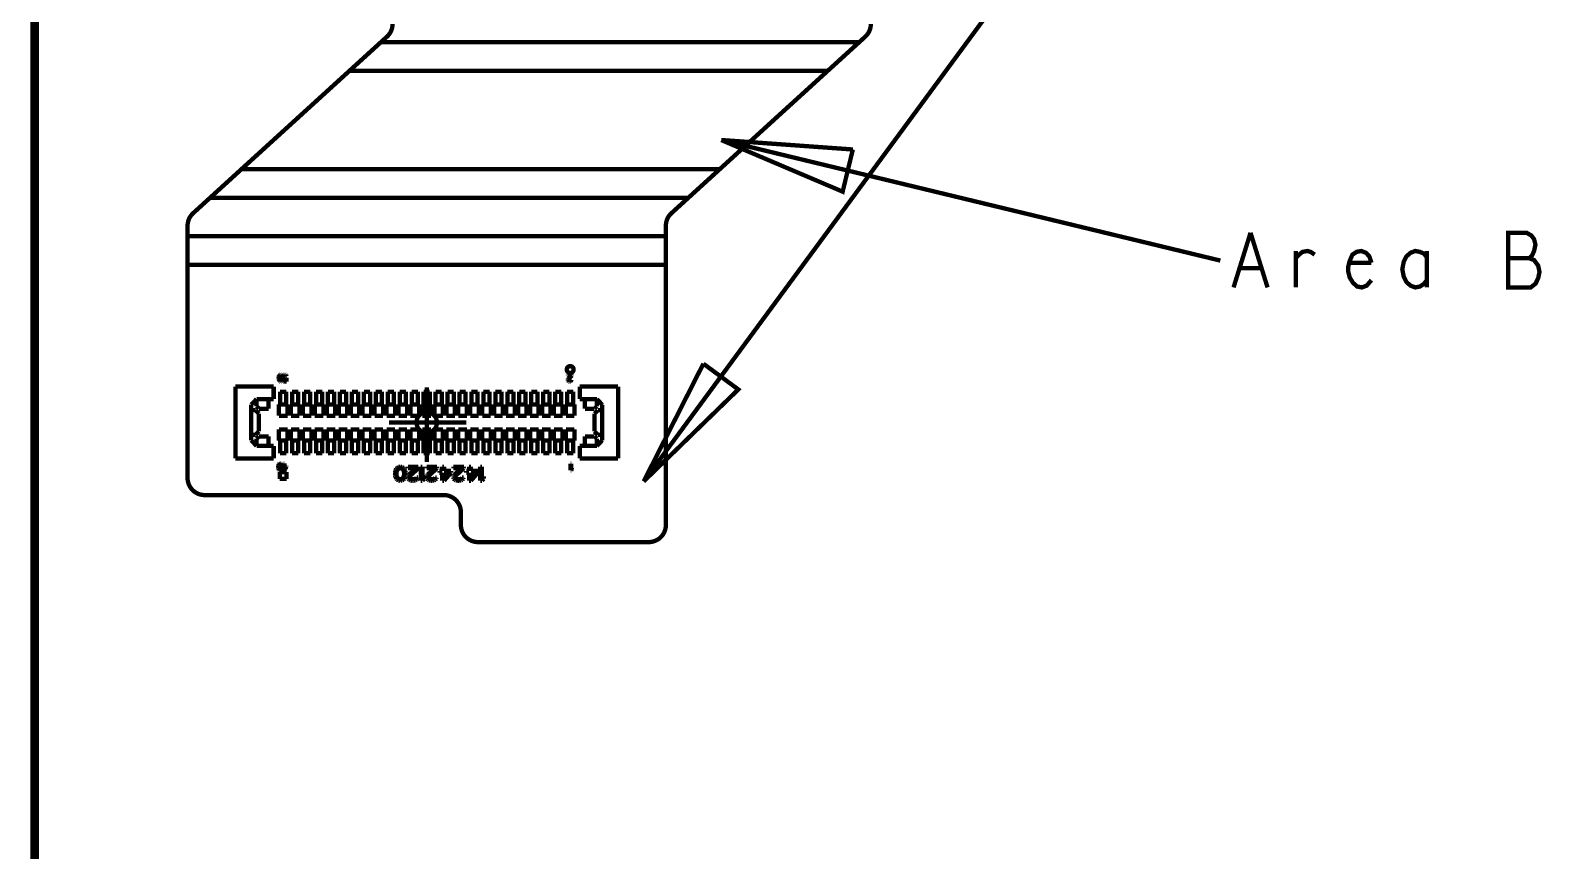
# Model space of a CAD drawing. Header units: millimetres. Extents: x 0 to 442, y 0 to 314.
# Drawn here: x 167.34 to 211.78, y 113.64 to 137.65 of the extents above; entities that cross this region are included whole.
import ezdxf

# ---------------------------------------------------------------- set-up
doc = ezdxf.new("R2010")
doc.units = ezdxf.units.MM
doc.header["$LTSCALE"] = 23.1
doc.layers.get('0').update_dxf_attribs({"linetype": 'CONTINUOUS'})

msp = doc.modelspace()

# ---------------------------------------------------------------- linework, layer by layer
at = {"const_width": 0.254}
msp.add_lwpolyline([(167.464, 161.686), (256.069, 161.686), (256.069, 65.596), (167.464, 65.596)], close=True, dxfattribs=at)
at = {"const_width": 0.127}
for points in [[(185.29, 124.449), (204.037, 149.918)], [(172.102, 132.3), (177.775, 137.467)], [(191.603, 137.311), (177.603, 137.311)], [(186.102, 132.3), (191.775, 137.467)], [(190.679, 136.469), (176.679, 136.469)], [(187.56, 134.442), (202.169, 130.913)], [(187.56, 134.442), (191.114, 132.931), (191.412, 134.165)], [(191.412, 134.165), (187.56, 134.442)], [(187.521, 133.593), (173.521, 133.593)], [(186.597, 132.752), (172.597, 132.752)], [(171.939, 131.931), (171.939, 124.549)], [(185.939, 123.173), (185.939, 131.931)], [(171.939, 131.627), (185.939, 131.627)], [(202.556, 130.127), (203.053, 131.727)], [(203.053, 131.727), (203.551, 130.127)], [(211.214, 130.98), (211.293, 131.06), (211.353, 131.194), (211.393, 131.38), (211.353, 131.54), (211.273, 131.647), (211.134, 131.727), (210.597, 131.727), (210.597, 130.127), (211.253, 130.127), (211.393, 130.234), (211.472, 130.394), (211.512, 130.58), (211.472, 130.767), (211.353, 130.927), (211.214, 130.98), (210.597, 130.98)], [(204.375, 130.98), (204.474, 131.087), (204.574, 131.167), (204.713, 131.194), (204.813, 131.167), (204.932, 131.087)], [(204.375, 130.127), (204.375, 131.194)], [(206.592, 130.847), (206.532, 131.034), (206.433, 131.14), (206.294, 131.194), (206.154, 131.167), (206.035, 131.087), (205.955, 130.9), (205.915, 130.74), (205.915, 130.58), (205.955, 130.42), (206.055, 130.26), (206.174, 130.154), (206.313, 130.127), (206.453, 130.18), (206.592, 130.34)], [(208.212, 131.007), (208.133, 131.114), (208.013, 131.167), (207.874, 131.194), (207.735, 131.14), (207.615, 131.034), (207.536, 130.874), (207.496, 130.66), (207.536, 130.447), (207.615, 130.287), (207.735, 130.18), (207.874, 130.127), (208.013, 130.154), (208.133, 130.234), (208.212, 130.34)], [(208.212, 130.127), (208.212, 131.194)], [(171.939, 130.785), (185.939, 130.785)], [(203.372, 130.687), (202.735, 130.687)], [(205.955, 130.847), (206.592, 130.847)], [(174.605, 127.492), (174.608, 127.514)], [(174.605, 127.454), (174.605, 127.492)], [(174.608, 127.514), (174.611, 127.527)], [(174.611, 127.527), (174.617, 127.544)], [(174.617, 127.544), (174.626, 127.556)], [(174.623, 127.514), (174.62, 127.488)], [(174.62, 127.488), (174.62, 127.458)], [(174.635, 127.539), (174.623, 127.514)], [(174.626, 127.556), (174.64, 127.569)], [(174.643, 127.548), (174.635, 127.539)], [(174.64, 127.569), (174.658, 127.573)], [(174.658, 127.552), (174.643, 127.548)], [(174.658, 127.573), (174.675, 127.569)], [(174.672, 127.548), (174.658, 127.552)], [(174.681, 127.539), (174.672, 127.548)], [(174.675, 127.569), (174.69, 127.556)], [(174.693, 127.514), (174.681, 127.539)], [(174.69, 127.556), (174.699, 127.544)], [(174.696, 127.488), (174.693, 127.514)], [(174.696, 127.458), (174.696, 127.488)], [(174.699, 127.544), (174.704, 127.527)], [(174.704, 127.527), (174.707, 127.514)], [(174.707, 127.514), (174.71, 127.492)], [(174.71, 127.492), (174.71, 127.454)], [(174.734, 127.518), (174.739, 127.539)], [(174.734, 127.501), (174.734, 127.518)], [(174.739, 127.48), (174.734, 127.501)], [(174.739, 127.539), (174.748, 127.556)], [(174.748, 127.556), (174.763, 127.569)], [(174.751, 127.527), (174.748, 127.514)], [(174.748, 127.514), (174.748, 127.505)], [(174.748, 127.505), (174.751, 127.492)], [(174.757, 127.539), (174.751, 127.527)], [(174.751, 127.492), (174.757, 127.48)], [(174.766, 127.548), (174.757, 127.539)], [(174.763, 127.569), (174.777, 127.573)], [(174.777, 127.552), (174.766, 127.548)], [(174.777, 127.573), (174.795, 127.573)], [(174.795, 127.552), (174.777, 127.552)], [(174.795, 127.573), (174.81, 127.569)], [(174.806, 127.548), (174.795, 127.552)], [(174.815, 127.539), (174.806, 127.548)], [(174.806, 127.471), (174.818, 127.484)], [(174.81, 127.569), (174.824, 127.556)], [(174.821, 127.522), (174.815, 127.539)], [(174.818, 127.484), (174.839, 127.484)], [(174.839, 127.522), (174.821, 127.522)], [(174.824, 127.556), (174.833, 127.539)], [(174.833, 127.539), (174.839, 127.522)], [(174.839, 127.484), (174.839, 127.373)], [(183.039, 127.723), (183.039, 127.727), (183.039, 127.731), (183.039, 127.735), (183.04, 127.739), (183.04, 127.743), (183.041, 127.746), (183.042, 127.75), (183.043, 127.754), (183.045, 127.757), (183.046, 127.761), (183.048, 127.765), (183.049, 127.768), (183.051, 127.772), (183.057, 127.782), (183.06, 127.785), (183.062, 127.788), (183.065, 127.79), (183.07, 127.796), (183.073, 127.799), (183.076, 127.801), (183.082, 127.806), (183.085, 127.808), (183.089, 127.81), (183.092, 127.812), (183.096, 127.814), (183.103, 127.817), (183.106, 127.818), (183.11, 127.819), (183.114, 127.82), (183.117, 127.821), (183.125, 127.822), (183.129, 127.823), (183.133, 127.823), (183.145, 127.823), (183.148, 127.823), (183.152, 127.822), (183.164, 127.82), (183.167, 127.819), (183.175, 127.817), (183.178, 127.815), (183.182, 127.814), (183.185, 127.812), (183.189, 127.81), (183.192, 127.808), (183.195, 127.806), (183.198, 127.803), (183.201, 127.801), (183.204, 127.799), (183.207, 127.796), (183.21, 127.793), (183.215, 127.788), (183.218, 127.785), (183.22, 127.782), (183.222, 127.778), (183.224, 127.775), (183.226, 127.772), (183.228, 127.768), (183.23, 127.765), (183.231, 127.761), (183.233, 127.757), (183.234, 127.754), (183.236, 127.746), (183.237, 127.743), (183.238, 127.739), (183.238, 127.735), (183.239, 127.727), (183.239, 127.723)], [(183.239, 127.723), (183.239, 127.719), (183.238, 127.712), (183.238, 127.708), (183.236, 127.7), (183.234, 127.693), (183.233, 127.689), (183.228, 127.678), (183.226, 127.675), (183.224, 127.672), (183.222, 127.668), (183.218, 127.662), (183.213, 127.656), (183.21, 127.653), (183.207, 127.65), (183.204, 127.648), (183.201, 127.645), (183.198, 127.643), (183.195, 127.641), (183.192, 127.639), (183.189, 127.637), (183.185, 127.635), (183.182, 127.633), (183.178, 127.631), (183.175, 127.63), (183.171, 127.629), (183.167, 127.628), (183.164, 127.626), (183.156, 127.625), (183.148, 127.624), (183.145, 127.624), (183.14, 127.623), (183.137, 127.623), (183.129, 127.624), (183.125, 127.624), (183.121, 127.625), (183.117, 127.626), (183.114, 127.626), (183.11, 127.628), (183.106, 127.629), (183.103, 127.63), (183.099, 127.631), (183.096, 127.633), (183.092, 127.635), (183.082, 127.641), (183.076, 127.645), (183.073, 127.648), (183.07, 127.65), (183.065, 127.656), (183.062, 127.659), (183.06, 127.662), (183.057, 127.665), (183.055, 127.668), (183.053, 127.672), (183.051, 127.675), (183.049, 127.678), (183.048, 127.682), (183.046, 127.686), (183.043, 127.693), (183.042, 127.696), (183.041, 127.7), (183.04, 127.704), (183.039, 127.715), (183.039, 127.719), (183.039, 127.723)], [(183.069, 127.573), (183.189, 127.573)], [(183.069, 127.552), (183.069, 127.573)], [(183.162, 127.552), (183.069, 127.552)], [(183.079, 127.458), (183.162, 127.552)], [(183.189, 127.552), (183.095, 127.446)], [(183.189, 127.573), (183.189, 127.552)], [(187.037, 127.894), (185.29, 124.449)], [(185.29, 124.449), (188.06, 127.141), (187.037, 127.894)], [(173.339, 127.223), (173.339, 125.123)], [(174.459, 127.223), (173.339, 127.223)], [(174.459, 126.858), (174.459, 127.223)], [(174.608, 127.433), (174.605, 127.454)], [(174.611, 127.42), (174.608, 127.433)], [(174.617, 127.403), (174.611, 127.42)], [(174.626, 127.39), (174.617, 127.403)], [(174.62, 127.458), (174.623, 127.433)], [(174.623, 127.433), (174.635, 127.407)], [(174.64, 127.377), (174.626, 127.39)], [(174.635, 127.407), (174.643, 127.399)], [(174.658, 127.373), (174.64, 127.377)], [(174.643, 127.399), (174.658, 127.395)], [(174.829, 127.073), (174.649, 127.073)], [(174.649, 127.073), (174.649, 126.703)], [(174.658, 127.395), (174.672, 127.399)], [(174.675, 127.377), (174.658, 127.373)], [(174.672, 127.399), (174.681, 127.407)], [(174.69, 127.39), (174.675, 127.377)], [(174.681, 127.407), (174.693, 127.433)], [(174.699, 127.403), (174.69, 127.39)], [(174.693, 127.433), (174.696, 127.458)], [(174.704, 127.42), (174.699, 127.403)], [(174.707, 127.433), (174.704, 127.42)], [(174.71, 127.454), (174.707, 127.433)], [(174.748, 127.463), (174.739, 127.48)], [(174.739, 127.395), (174.824, 127.395)], [(174.739, 127.373), (174.739, 127.395)], [(174.839, 127.373), (174.739, 127.373)], [(174.763, 127.45), (174.748, 127.463)], [(174.757, 127.48), (174.766, 127.471)], [(174.777, 127.446), (174.763, 127.45)], [(174.766, 127.471), (174.777, 127.467)], [(174.777, 127.467), (174.795, 127.467)], [(174.795, 127.446), (174.777, 127.446)], [(174.795, 127.467), (174.806, 127.471)], [(174.81, 127.45), (174.795, 127.446)], [(174.824, 127.463), (174.81, 127.45)], [(174.824, 127.395), (174.824, 127.463)], [(174.829, 126.703), (174.829, 127.073)], [(174.999, 127.073), (174.999, 126.703)], [(175.179, 127.073), (174.999, 127.073)], [(175.179, 126.703), (175.179, 127.073)], [(175.349, 127.073), (175.349, 126.703)], [(175.529, 127.073), (175.349, 127.073)], [(175.529, 126.703), (175.529, 127.073)], [(175.699, 127.073), (175.699, 126.703)], [(175.879, 127.073), (175.699, 127.073)], [(175.879, 126.703), (175.879, 127.073)], [(176.049, 127.073), (176.049, 126.703)], [(176.229, 127.073), (176.049, 127.073)], [(176.229, 126.703), (176.229, 127.073)], [(176.399, 127.073), (176.399, 126.703)], [(176.579, 127.073), (176.399, 127.073)], [(176.579, 126.703), (176.579, 127.073)], [(176.749, 127.073), (176.749, 126.703)], [(176.929, 127.073), (176.749, 127.073)], [(176.929, 126.703), (176.929, 127.073)], [(177.099, 127.073), (177.099, 126.703)], [(177.279, 127.073), (177.099, 127.073)], [(177.279, 126.703), (177.279, 127.073)], [(177.449, 127.073), (177.449, 126.703)], [(177.629, 127.073), (177.449, 127.073)], [(177.629, 126.703), (177.629, 127.073)], [(177.799, 127.073), (177.799, 126.703)], [(177.979, 127.073), (177.799, 127.073)], [(177.979, 126.703), (177.979, 127.073)], [(178.149, 127.073), (178.149, 126.703)], [(178.329, 127.073), (178.149, 127.073)], [(178.329, 126.703), (178.329, 127.073)], [(178.499, 127.073), (178.499, 126.703)], [(178.679, 127.073), (178.499, 127.073)], [(178.679, 126.703), (178.679, 127.073)], [(178.849, 127.073), (178.849, 126.703)], [(179.029, 127.073), (178.849, 127.073)], [(178.939, 125.017), (178.939, 127.207)], [(179.029, 126.703), (179.029, 127.073)], [(179.199, 127.073), (179.199, 126.703)], [(179.379, 127.073), (179.199, 127.073)], [(179.379, 126.703), (179.379, 127.073)], [(179.549, 127.073), (179.549, 126.703)], [(179.729, 127.073), (179.549, 127.073)], [(179.729, 126.703), (179.729, 127.073)], [(179.899, 127.073), (179.899, 126.703)], [(180.079, 127.073), (179.899, 127.073)], [(180.079, 126.703), (180.079, 127.073)], [(180.249, 127.073), (180.249, 126.703)], [(180.429, 127.073), (180.249, 127.073)], [(180.429, 126.703), (180.429, 127.073)], [(180.599, 127.073), (180.599, 126.703)], [(180.779, 127.073), (180.599, 127.073)], [(180.779, 126.703), (180.779, 127.073)], [(181.129, 127.073), (180.949, 127.073)], [(180.949, 127.073), (180.949, 126.703)], [(181.129, 126.703), (181.129, 127.073)], [(181.479, 127.073), (181.299, 127.073)], [(181.299, 127.073), (181.299, 126.703)], [(181.479, 126.703), (181.479, 127.073)], [(181.829, 127.073), (181.649, 127.073)], [(181.649, 127.073), (181.649, 126.703)], [(181.829, 126.703), (181.829, 127.073)], [(182.179, 127.073), (181.999, 127.073)], [(181.999, 127.073), (181.999, 126.703)], [(182.179, 126.703), (182.179, 127.073)], [(182.349, 127.073), (182.349, 126.703)], [(182.529, 127.073), (182.349, 127.073)], [(182.529, 126.703), (182.529, 127.073)], [(182.879, 127.073), (182.699, 127.073)], [(182.699, 127.073), (182.699, 126.703)], [(182.879, 126.703), (182.879, 127.073)], [(183.229, 127.073), (183.049, 127.073)], [(183.049, 127.073), (183.049, 126.703)], [(183.069, 127.429), (183.072, 127.446)], [(183.069, 127.42), (183.069, 127.429)], [(183.072, 127.403), (183.069, 127.42)], [(183.072, 127.446), (183.079, 127.458)], [(183.085, 127.386), (183.072, 127.403)], [(183.099, 127.377), (183.085, 127.386)], [(183.095, 127.446), (183.089, 127.429)], [(183.089, 127.429), (183.089, 127.42)], [(183.089, 127.42), (183.095, 127.407)], [(183.095, 127.407), (183.105, 127.399)], [(183.119, 127.373), (183.099, 127.377)], [(183.105, 127.399), (183.122, 127.395)], [(183.132, 127.373), (183.119, 127.373)], [(183.122, 127.395), (183.135, 127.395)], [(183.155, 127.377), (183.132, 127.373)], [(183.135, 127.395), (183.152, 127.399)], [(183.152, 127.399), (183.162, 127.407)], [(183.169, 127.386), (183.155, 127.377)], [(183.162, 127.407), (183.169, 127.42)], [(183.169, 127.42), (183.185, 127.42)], [(183.182, 127.403), (183.169, 127.386)], [(183.185, 127.42), (183.182, 127.403)], [(183.229, 126.703), (183.229, 127.073)], [(184.539, 127.223), (183.419, 127.223)], [(183.419, 127.223), (183.419, 126.858)], [(184.539, 125.123), (184.539, 127.223)], [(173.799, 126.693), (173.959, 126.858)], [(173.799, 125.653), (173.799, 126.693)], [(173.959, 126.858), (174.459, 126.858)], [(173.959, 126.858), (173.959, 126.648)], [(173.959, 126.648), (174.029, 126.578)], [(174.309, 126.578), (174.309, 126.858)], [(174.864, 126.703), (174.614, 126.703)], [(174.614, 126.703), (174.614, 126.373)], [(174.864, 126.373), (174.864, 126.703)], [(174.964, 126.703), (174.964, 126.373)], [(175.214, 126.703), (174.964, 126.703)], [(175.214, 126.373), (175.214, 126.703)], [(175.314, 126.703), (175.314, 126.373)], [(175.564, 126.703), (175.314, 126.703)], [(175.564, 126.373), (175.564, 126.703)], [(175.664, 126.703), (175.664, 126.373)], [(175.914, 126.703), (175.664, 126.703)], [(175.914, 126.373), (175.914, 126.703)], [(176.014, 126.703), (176.014, 126.373)], [(176.264, 126.703), (176.014, 126.703)], [(176.264, 126.373), (176.264, 126.703)], [(176.364, 126.703), (176.364, 126.373)], [(176.614, 126.703), (176.364, 126.703)], [(176.614, 126.373), (176.614, 126.703)], [(176.714, 126.703), (176.714, 126.373)], [(176.964, 126.703), (176.714, 126.703)], [(176.964, 126.373), (176.964, 126.703)], [(177.064, 126.703), (177.064, 126.373)], [(177.314, 126.703), (177.064, 126.703)], [(177.314, 126.373), (177.314, 126.703)], [(177.664, 126.703), (177.414, 126.703)], [(177.414, 126.703), (177.414, 126.373)], [(177.664, 126.373), (177.664, 126.703)], [(177.764, 126.703), (177.764, 126.373)], [(178.014, 126.703), (177.764, 126.703)], [(178.014, 126.373), (178.014, 126.703)], [(178.114, 126.703), (178.114, 126.373)], [(178.363, 126.703), (178.114, 126.703)], [(178.363, 126.373), (178.363, 126.703)], [(178.464, 126.703), (178.464, 126.373)], [(178.714, 126.703), (178.464, 126.703)], [(178.714, 126.373), (178.714, 126.703)], [(178.814, 126.703), (178.814, 126.373)], [(179.064, 126.703), (178.814, 126.703)], [(179.064, 126.373), (179.064, 126.703)], [(179.164, 126.703), (179.164, 126.373)], [(179.414, 126.703), (179.164, 126.703)], [(179.414, 126.373), (179.414, 126.703)], [(179.514, 126.703), (179.514, 126.373)], [(179.764, 126.703), (179.514, 126.703)], [(179.764, 126.373), (179.764, 126.703)], [(179.864, 126.703), (179.864, 126.373)], [(180.114, 126.703), (179.864, 126.703)], [(180.114, 126.373), (180.114, 126.703)], [(180.214, 126.703), (180.214, 126.373)], [(180.464, 126.703), (180.214, 126.703)], [(180.464, 126.373), (180.464, 126.703)], [(180.564, 126.703), (180.564, 126.373)], [(180.814, 126.703), (180.564, 126.703)], [(180.814, 126.373), (180.814, 126.703)], [(181.164, 126.703), (180.914, 126.703)], [(180.914, 126.703), (180.914, 126.373)], [(181.164, 126.373), (181.164, 126.703)], [(181.514, 126.703), (181.264, 126.703)], [(181.264, 126.703), (181.264, 126.373)], [(181.514, 126.373), (181.514, 126.703)], [(181.864, 126.703), (181.614, 126.703)], [(181.614, 126.703), (181.614, 126.373)], [(181.864, 126.373), (181.864, 126.703)], [(182.214, 126.703), (181.964, 126.703)], [(181.964, 126.703), (181.964, 126.373)], [(182.214, 126.373), (182.214, 126.703)], [(182.564, 126.703), (182.314, 126.703)], [(182.314, 126.703), (182.314, 126.373)], [(182.564, 126.373), (182.564, 126.703)], [(182.914, 126.703), (182.664, 126.703)], [(182.664, 126.703), (182.664, 126.373)], [(182.914, 126.373), (182.914, 126.703)], [(183.264, 126.703), (183.014, 126.703)], [(183.014, 126.703), (183.014, 126.373)], [(183.264, 126.373), (183.264, 126.703)], [(183.419, 126.858), (183.919, 126.858)], [(183.569, 126.578), (183.569, 126.858)], [(183.919, 126.648), (183.849, 126.578)], [(183.919, 126.858), (184.078, 126.693)], [(183.919, 126.858), (183.919, 126.648)], [(184.078, 126.693), (184.078, 125.653)], [(173.929, 126.533), (173.799, 126.533)], [(174.029, 126.433), (173.929, 126.533)], [(174.029, 126.578), (174.309, 126.578)], [(174.029, 125.913), (174.029, 126.433)], [(174.614, 126.373), (174.864, 126.373)], [(174.964, 126.373), (175.214, 126.373)], [(175.314, 126.373), (175.564, 126.373)], [(175.664, 126.373), (175.914, 126.373)], [(176.014, 126.373), (176.264, 126.373)], [(176.364, 126.373), (176.614, 126.373)], [(176.714, 126.373), (176.964, 126.373)], [(177.064, 126.373), (177.314, 126.373)], [(177.414, 126.373), (177.664, 126.373)], [(177.764, 126.373), (178.014, 126.373)], [(177.837, 126.173), (180.095, 126.173)], [(178.114, 126.373), (178.363, 126.373)], [(178.464, 126.373), (178.714, 126.373)], [(178.639, 126.173), (178.639, 126.184), (178.639, 126.196), (178.641, 126.207), (178.642, 126.218), (178.644, 126.229), (178.646, 126.24), (178.649, 126.251), (178.655, 126.272), (178.659, 126.283), (178.664, 126.293), (178.668, 126.304), (178.673, 126.313), (178.679, 126.323), (178.685, 126.333), (178.691, 126.342), (178.697, 126.352), (178.704, 126.36), (178.711, 126.369), (178.719, 126.377), (178.726, 126.385), (178.735, 126.393), (178.743, 126.401), (178.752, 126.408), (178.761, 126.415), (178.77, 126.421), (178.779, 126.427), (178.789, 126.433), (178.798, 126.439), (178.819, 126.448), (178.829, 126.453), (178.839, 126.456), (178.85, 126.46), (178.861, 126.463), (178.872, 126.466), (178.883, 126.468), (178.894, 126.47), (178.905, 126.471), (178.916, 126.472), (178.927, 126.473), (178.95, 126.473), (178.961, 126.472), (178.972, 126.471), (178.983, 126.47), (178.994, 126.468), (179.005, 126.466), (179.016, 126.463), (179.027, 126.46), (179.038, 126.456), (179.048, 126.453), (179.059, 126.448), (179.069, 126.443), (179.079, 126.439), (179.089, 126.433), (179.098, 126.427), (179.108, 126.421), (179.117, 126.415), (179.126, 126.408), (179.134, 126.401), (179.143, 126.393), (179.159, 126.377), (179.166, 126.369), (179.173, 126.36), (179.18, 126.352), (179.186, 126.342), (179.193, 126.333), (179.198, 126.323), (179.204, 126.313), (179.209, 126.304), (179.214, 126.293), (179.218, 126.283), (179.222, 126.272), (179.225, 126.262), (179.228, 126.251), (179.231, 126.24), (179.233, 126.229), (179.235, 126.218), (179.237, 126.207), (179.238, 126.196), (179.239, 126.184), (179.239, 126.173)], [(179.239, 126.173), (179.239, 126.162), (179.238, 126.151), (179.237, 126.14), (179.235, 126.129), (179.233, 126.118), (179.231, 126.107), (179.228, 126.096), (179.225, 126.085), (179.222, 126.074), (179.218, 126.064), (179.214, 126.053), (179.209, 126.043), (179.204, 126.033), (179.198, 126.023), (179.193, 126.014), (179.186, 126.004), (179.18, 125.995), (179.173, 125.986), (179.166, 125.978), (179.159, 125.969), (179.151, 125.961), (179.143, 125.953), (179.134, 125.946), (179.126, 125.939), (179.117, 125.932), (179.108, 125.925), (179.098, 125.919), (179.089, 125.913), (179.079, 125.908), (179.069, 125.903), (179.059, 125.898), (179.048, 125.894), (179.038, 125.89), (179.027, 125.887), (179.016, 125.883), (179.005, 125.881), (178.994, 125.879), (178.983, 125.877), (178.972, 125.875), (178.961, 125.874), (178.95, 125.873), (178.939, 125.873), (178.927, 125.873), (178.916, 125.874), (178.905, 125.875), (178.894, 125.877), (178.883, 125.879), (178.872, 125.881), (178.861, 125.883), (178.85, 125.887), (178.839, 125.89), (178.829, 125.894), (178.819, 125.898), (178.809, 125.903), (178.798, 125.908), (178.789, 125.913), (178.779, 125.919), (178.77, 125.925), (178.761, 125.932), (178.752, 125.939), (178.743, 125.946), (178.735, 125.953), (178.726, 125.961), (178.719, 125.969), (178.711, 125.978), (178.704, 125.986), (178.697, 125.995), (178.691, 126.004), (178.685, 126.014), (178.679, 126.023), (178.673, 126.033), (178.668, 126.043), (178.664, 126.053), (178.659, 126.064), (178.655, 126.074), (178.652, 126.085), (178.649, 126.096), (178.646, 126.107), (178.644, 126.118), (178.642, 126.129), (178.639, 126.151), (178.639, 126.162), (178.639, 126.173)], [(178.814, 126.373), (179.064, 126.373)], [(179.164, 126.373), (179.414, 126.373)], [(179.514, 126.373), (179.764, 126.373)], [(179.864, 126.373), (180.114, 126.373)], [(180.214, 126.373), (180.464, 126.373)], [(180.564, 126.373), (180.814, 126.373)], [(180.914, 126.373), (181.164, 126.373)], [(181.264, 126.373), (181.514, 126.373)], [(181.614, 126.373), (181.864, 126.373)], [(181.964, 126.373), (182.214, 126.373)], [(182.314, 126.373), (182.564, 126.373)], [(182.664, 126.373), (182.914, 126.373)], [(183.014, 126.373), (183.264, 126.373)], [(183.849, 126.578), (183.569, 126.578)], [(183.949, 126.533), (183.849, 126.433)], [(183.849, 126.433), (183.849, 125.913)], [(184.078, 126.533), (183.949, 126.533)], [(173.799, 125.813), (173.929, 125.813)], [(173.929, 125.813), (174.029, 125.913)], [(173.959, 125.698), (174.029, 125.768)], [(174.029, 125.768), (174.309, 125.768)], [(174.309, 125.768), (174.309, 125.488)], [(174.864, 125.973), (174.614, 125.973)], [(174.614, 125.973), (174.614, 125.643)], [(174.864, 125.643), (174.864, 125.973)], [(174.964, 125.973), (174.964, 125.643)], [(175.214, 125.973), (174.964, 125.973)], [(175.214, 125.643), (175.214, 125.973)], [(175.314, 125.973), (175.314, 125.643)], [(175.564, 125.973), (175.314, 125.973)], [(175.564, 125.643), (175.564, 125.973)], [(175.664, 125.973), (175.664, 125.643)], [(175.914, 125.973), (175.664, 125.973)], [(175.914, 125.643), (175.914, 125.973)], [(176.014, 125.973), (176.014, 125.643)], [(176.264, 125.973), (176.014, 125.973)], [(176.264, 125.643), (176.264, 125.973)], [(176.364, 125.973), (176.364, 125.643)], [(176.614, 125.973), (176.364, 125.973)], [(176.614, 125.643), (176.614, 125.973)], [(176.714, 125.973), (176.714, 125.643)], [(176.964, 125.973), (176.714, 125.973)], [(176.964, 125.643), (176.964, 125.973)], [(177.064, 125.973), (177.064, 125.643)], [(177.314, 125.973), (177.064, 125.973)], [(177.314, 125.643), (177.314, 125.973)], [(177.664, 125.973), (177.414, 125.973)], [(177.414, 125.973), (177.414, 125.643)], [(177.664, 125.643), (177.664, 125.973)], [(177.764, 125.973), (177.764, 125.643)], [(178.014, 125.973), (177.764, 125.973)], [(178.014, 125.643), (178.014, 125.973)], [(178.114, 125.973), (178.114, 125.643)], [(178.363, 125.973), (178.114, 125.973)], [(178.363, 125.643), (178.363, 125.973)], [(178.464, 125.973), (178.464, 125.643)], [(178.714, 125.973), (178.464, 125.973)], [(178.714, 125.643), (178.714, 125.973)], [(178.814, 125.973), (178.814, 125.643)], [(179.064, 125.973), (178.814, 125.973)], [(179.064, 125.643), (179.064, 125.973)], [(179.164, 125.973), (179.164, 125.643)], [(179.414, 125.973), (179.164, 125.973)], [(179.414, 125.643), (179.414, 125.973)], [(179.514, 125.973), (179.514, 125.643)], [(179.764, 125.973), (179.514, 125.973)], [(179.764, 125.643), (179.764, 125.973)], [(179.864, 125.973), (179.864, 125.643)], [(180.114, 125.973), (179.864, 125.973)], [(180.114, 125.643), (180.114, 125.973)], [(180.214, 125.973), (180.214, 125.643)], [(180.464, 125.973), (180.214, 125.973)], [(180.464, 125.643), (180.464, 125.973)], [(180.564, 125.973), (180.564, 125.643)], [(180.814, 125.973), (180.564, 125.973)], [(180.814, 125.643), (180.814, 125.973)], [(181.164, 125.973), (180.914, 125.973)], [(180.914, 125.973), (180.914, 125.643)], [(181.164, 125.643), (181.164, 125.973)], [(181.514, 125.973), (181.264, 125.973)], [(181.264, 125.973), (181.264, 125.643)], [(181.514, 125.643), (181.514, 125.973)], [(181.864, 125.973), (181.614, 125.973)], [(181.614, 125.973), (181.614, 125.643)], [(181.864, 125.643), (181.864, 125.973)], [(182.214, 125.973), (181.964, 125.973)], [(181.964, 125.973), (181.964, 125.643)], [(182.214, 125.643), (182.214, 125.973)], [(182.564, 125.973), (182.314, 125.973)], [(182.314, 125.973), (182.314, 125.643)], [(182.564, 125.643), (182.564, 125.973)], [(182.914, 125.973), (182.664, 125.973)], [(182.664, 125.973), (182.664, 125.643)], [(182.914, 125.643), (182.914, 125.973)], [(183.264, 125.973), (183.014, 125.973)], [(183.014, 125.973), (183.014, 125.643)], [(183.264, 125.643), (183.264, 125.973)], [(183.569, 125.488), (183.569, 125.768)], [(183.569, 125.768), (183.849, 125.768)], [(183.849, 125.913), (183.949, 125.813)], [(183.849, 125.768), (183.919, 125.698)], [(183.949, 125.813), (184.078, 125.813)], [(173.959, 125.488), (173.799, 125.653)], [(173.959, 125.488), (173.959, 125.698)], [(174.459, 125.488), (173.959, 125.488)], [(174.459, 125.123), (174.459, 125.488)], [(174.614, 125.643), (174.864, 125.643)], [(174.649, 125.643), (174.649, 125.273)], [(174.649, 125.273), (174.829, 125.273)], [(174.829, 125.273), (174.829, 125.643)], [(174.964, 125.643), (175.214, 125.643)], [(174.999, 125.643), (174.999, 125.273)], [(174.999, 125.273), (175.179, 125.273)], [(175.179, 125.273), (175.179, 125.643)], [(175.314, 125.643), (175.564, 125.643)], [(175.349, 125.643), (175.349, 125.273)], [(175.349, 125.273), (175.529, 125.273)], [(175.529, 125.273), (175.529, 125.643)], [(175.664, 125.643), (175.914, 125.643)], [(175.699, 125.643), (175.699, 125.273)], [(175.699, 125.273), (175.879, 125.273)], [(175.879, 125.273), (175.879, 125.643)], [(176.014, 125.643), (176.264, 125.643)], [(176.049, 125.643), (176.049, 125.273)], [(176.049, 125.273), (176.229, 125.273)], [(176.229, 125.273), (176.229, 125.643)], [(176.364, 125.643), (176.614, 125.643)], [(176.399, 125.643), (176.399, 125.273)], [(176.399, 125.273), (176.579, 125.273)], [(176.579, 125.273), (176.579, 125.643)], [(176.714, 125.643), (176.964, 125.643)], [(176.749, 125.643), (176.749, 125.273)], [(176.749, 125.273), (176.929, 125.273)], [(176.929, 125.273), (176.929, 125.643)], [(177.064, 125.643), (177.314, 125.643)], [(177.099, 125.643), (177.099, 125.273)], [(177.099, 125.273), (177.279, 125.273)], [(177.279, 125.273), (177.279, 125.643)], [(177.414, 125.643), (177.664, 125.643)], [(177.449, 125.643), (177.449, 125.273)], [(177.449, 125.273), (177.629, 125.273)], [(177.629, 125.273), (177.629, 125.643)], [(177.764, 125.643), (178.014, 125.643)], [(177.799, 125.643), (177.799, 125.273)], [(177.799, 125.273), (177.979, 125.273)], [(177.979, 125.273), (177.979, 125.643)], [(178.114, 125.643), (178.363, 125.643)], [(178.149, 125.643), (178.149, 125.273)], [(178.149, 125.273), (178.329, 125.273)], [(178.329, 125.273), (178.329, 125.643)], [(178.464, 125.643), (178.714, 125.643)], [(178.499, 125.643), (178.499, 125.273)], [(178.499, 125.273), (178.679, 125.273)], [(178.679, 125.273), (178.679, 125.643)], [(178.814, 125.643), (179.064, 125.643)], [(178.849, 125.643), (178.849, 125.273)], [(178.849, 125.273), (179.029, 125.273)], [(179.029, 125.273), (179.029, 125.643)], [(179.164, 125.643), (179.414, 125.643)], [(179.199, 125.643), (179.199, 125.273)], [(179.199, 125.273), (179.379, 125.273)], [(179.379, 125.273), (179.379, 125.643)], [(179.514, 125.643), (179.764, 125.643)], [(179.549, 125.643), (179.549, 125.273)], [(179.549, 125.273), (179.729, 125.273)], [(179.729, 125.273), (179.729, 125.643)], [(179.864, 125.643), (180.114, 125.643)], [(179.899, 125.643), (179.899, 125.273)], [(179.899, 125.273), (180.079, 125.273)], [(180.079, 125.273), (180.079, 125.643)], [(180.214, 125.643), (180.464, 125.643)], [(180.249, 125.643), (180.249, 125.273)], [(180.249, 125.273), (180.429, 125.273)], [(180.429, 125.273), (180.429, 125.643)], [(180.564, 125.643), (180.814, 125.643)], [(180.599, 125.643), (180.599, 125.273)], [(180.599, 125.273), (180.779, 125.273)], [(180.779, 125.273), (180.779, 125.643)], [(180.914, 125.643), (181.164, 125.643)], [(180.949, 125.643), (180.949, 125.273)], [(180.949, 125.273), (181.129, 125.273)], [(181.129, 125.273), (181.129, 125.643)], [(181.264, 125.643), (181.514, 125.643)], [(181.299, 125.643), (181.299, 125.273)], [(181.299, 125.273), (181.479, 125.273)], [(181.479, 125.273), (181.479, 125.643)], [(181.614, 125.643), (181.864, 125.643)], [(181.649, 125.643), (181.649, 125.273)], [(181.649, 125.273), (181.829, 125.273)], [(181.829, 125.273), (181.829, 125.643)], [(181.964, 125.643), (182.214, 125.643)], [(181.999, 125.643), (181.999, 125.273)], [(181.999, 125.273), (182.179, 125.273)], [(182.179, 125.273), (182.179, 125.643)], [(182.314, 125.643), (182.564, 125.643)], [(182.349, 125.643), (182.349, 125.273)], [(182.349, 125.273), (182.529, 125.273)], [(182.529, 125.273), (182.529, 125.643)], [(182.664, 125.643), (182.914, 125.643)], [(182.699, 125.643), (182.699, 125.273)], [(182.699, 125.273), (182.879, 125.273)], [(182.879, 125.273), (182.879, 125.643)], [(183.014, 125.643), (183.264, 125.643)], [(183.049, 125.643), (183.049, 125.273)], [(183.049, 125.273), (183.229, 125.273)], [(183.229, 125.273), (183.229, 125.643)], [(183.919, 125.488), (183.419, 125.488)], [(183.419, 125.488), (183.419, 125.123)], [(183.919, 125.698), (183.919, 125.488)], [(184.078, 125.653), (183.919, 125.488)], [(173.339, 125.123), (174.459, 125.123)], [(174.594, 124.888), (174.596, 124.918)], [(174.594, 124.859), (174.594, 124.888)], [(174.596, 124.829), (174.594, 124.859)], [(174.596, 124.918), (174.602, 124.939)], [(174.602, 124.807), (174.596, 124.829)], [(174.602, 124.939), (174.611, 124.956)], [(174.611, 124.914), (174.608, 124.888)], [(174.608, 124.88), (174.626, 124.897)], [(174.608, 124.888), (174.608, 124.88)], [(174.611, 124.956), (174.626, 124.969)], [(174.614, 124.927), (174.611, 124.914)], [(174.614, 124.854), (174.611, 124.841)], [(174.611, 124.841), (174.611, 124.833)], [(174.611, 124.833), (174.614, 124.82)], [(174.62, 124.939), (174.614, 124.927)], [(174.62, 124.867), (174.614, 124.854)], [(174.614, 124.82), (174.62, 124.807)], [(174.629, 124.948), (174.62, 124.939)], [(174.629, 124.876), (174.62, 124.867)], [(174.626, 124.969), (174.64, 124.973)], [(174.626, 124.897), (174.64, 124.901)], [(174.637, 124.952), (174.629, 124.948)], [(174.637, 124.88), (174.629, 124.876)], [(174.655, 124.952), (174.637, 124.952)], [(174.658, 124.88), (174.637, 124.88)], [(174.64, 124.973), (174.652, 124.973)], [(174.64, 124.901), (174.655, 124.901)], [(174.652, 124.973), (174.667, 124.969)], [(174.664, 124.948), (174.655, 124.952)], [(174.655, 124.901), (174.67, 124.897)], [(174.667, 124.876), (174.658, 124.88)], [(174.672, 124.939), (174.664, 124.948)], [(174.667, 124.969), (174.681, 124.956)], [(174.675, 124.867), (174.667, 124.876)], [(174.67, 124.897), (174.684, 124.884)], [(174.678, 124.927), (174.672, 124.939)], [(174.681, 124.854), (174.675, 124.867)], [(174.675, 124.807), (174.681, 124.82)], [(174.693, 124.927), (174.678, 124.927)], [(174.681, 124.956), (174.69, 124.939)], [(174.684, 124.841), (174.681, 124.854)], [(174.681, 124.82), (174.684, 124.833)], [(174.684, 124.884), (174.693, 124.867)], [(174.684, 124.833), (174.684, 124.841)], [(174.69, 124.939), (174.693, 124.927)], [(174.693, 124.867), (174.699, 124.846)], [(174.699, 124.829), (174.693, 124.807)], [(174.699, 124.846), (174.699, 124.829)], [(174.722, 124.888), (174.722, 124.914)], [(174.722, 124.914), (174.751, 124.914)], [(174.751, 124.888), (174.722, 124.888)], [(174.751, 124.914), (174.751, 124.973)], [(174.751, 124.973), (174.769, 124.973)], [(174.751, 124.773), (174.751, 124.888)], [(174.769, 124.973), (174.769, 124.914)], [(174.769, 124.914), (174.839, 124.914)], [(174.769, 124.888), (174.769, 124.807)], [(174.818, 124.888), (174.769, 124.888)], [(174.839, 124.888), (174.769, 124.773)], [(174.769, 124.807), (174.818, 124.888)], [(174.839, 124.914), (174.839, 124.888)], [(178.029, 124.783), (178.046, 124.818)], [(178.046, 124.818), (178.071, 124.844)], [(178.071, 124.844), (178.114, 124.87)], [(178.123, 124.826), (178.097, 124.809)], [(178.114, 124.87), (178.165, 124.879)], [(178.165, 124.835), (178.123, 124.826)], [(178.165, 124.879), (178.217, 124.87)], [(178.208, 124.826), (178.165, 124.835)], [(178.234, 124.809), (178.208, 124.826)], [(178.217, 124.87), (178.259, 124.844)], [(178.259, 124.844), (178.285, 124.818)], [(178.285, 124.818), (178.302, 124.783)], [(178.388, 124.879), (178.695, 124.879)], [(178.388, 124.835), (178.388, 124.879)], [(178.627, 124.835), (178.388, 124.835)], [(178.413, 124.643), (178.627, 124.835)], [(178.695, 124.835), (178.456, 124.617)], [(178.695, 124.879), (178.695, 124.835)], [(178.763, 124.879), (178.815, 124.879)], [(178.763, 124.469), (178.763, 124.879)], [(178.815, 124.879), (178.815, 124.539)], [(178.934, 124.879), (179.242, 124.879)], [(178.934, 124.835), (178.934, 124.879)], [(179.173, 124.835), (178.934, 124.835)], [(178.96, 124.643), (179.173, 124.835)], [(179.242, 124.835), (179.003, 124.617)], [(179.242, 124.879), (179.242, 124.835)], [(179.396, 124.879), (179.447, 124.879)], [(179.396, 124.757), (179.396, 124.879)], [(179.447, 124.879), (179.447, 124.757)], [(179.72, 124.879), (180.027, 124.879)], [(179.72, 124.835), (179.72, 124.879)], [(179.959, 124.835), (179.72, 124.835)], [(179.746, 124.643), (179.959, 124.835)], [(180.027, 124.835), (179.788, 124.617)], [(180.027, 124.879), (180.027, 124.835)], [(180.181, 124.879), (180.232, 124.879)], [(180.181, 124.757), (180.181, 124.879)], [(180.232, 124.879), (180.232, 124.757)], [(180.506, 124.879), (180.557, 124.879)], [(180.506, 124.469), (180.506, 124.879)], [(180.557, 124.879), (180.557, 124.539)], [(183.149, 124.973), (183.169, 124.973)], [(183.149, 124.773), (183.149, 124.973)], [(183.169, 124.973), (183.169, 124.807)], [(183.169, 124.807), (183.189, 124.837)], [(183.189, 124.837), (183.189, 124.803)], [(183.419, 125.123), (184.539, 125.123)], [(174.611, 124.79), (174.602, 124.807)], [(174.626, 124.777), (174.611, 124.79)], [(174.62, 124.807), (174.629, 124.799)], [(174.64, 124.773), (174.626, 124.777)], [(174.629, 124.799), (174.637, 124.794)], [(174.637, 124.794), (174.658, 124.794)], [(174.639, 124.523), (174.639, 124.723)], [(174.639, 124.723), (174.839, 124.723)], [(174.839, 124.523), (174.639, 124.523)], [(174.655, 124.773), (174.64, 124.773)], [(174.67, 124.777), (174.655, 124.773)], [(174.658, 124.794), (174.667, 124.799)], [(174.667, 124.799), (174.675, 124.807)], [(174.684, 124.79), (174.67, 124.777)], [(174.693, 124.807), (174.684, 124.79)], [(174.769, 124.773), (174.751, 124.773)], [(174.839, 124.723), (174.839, 124.523)], [(178.012, 124.713), (178.02, 124.757)], [(178.012, 124.634), (178.012, 124.713)], [(178.02, 124.591), (178.012, 124.634)], [(178.02, 124.757), (178.029, 124.783)], [(178.029, 124.565), (178.02, 124.591)], [(178.046, 124.53), (178.029, 124.565)], [(178.071, 124.504), (178.046, 124.53)], [(178.063, 124.757), (178.054, 124.704)], [(178.054, 124.704), (178.054, 124.643)], [(178.054, 124.643), (178.063, 124.591)], [(178.097, 124.809), (178.063, 124.757)], [(178.063, 124.591), (178.097, 124.539)], [(178.114, 124.478), (178.071, 124.504)], [(178.097, 124.539), (178.123, 124.521)], [(178.165, 124.469), (178.114, 124.478)], [(178.123, 124.521), (178.165, 124.513)], [(178.165, 124.513), (178.208, 124.521)], [(178.217, 124.478), (178.165, 124.469)], [(178.208, 124.521), (178.234, 124.539)], [(178.259, 124.504), (178.217, 124.478)], [(178.268, 124.757), (178.234, 124.809)], [(178.234, 124.539), (178.268, 124.591)], [(178.285, 124.53), (178.259, 124.504)], [(178.276, 124.704), (178.268, 124.757)], [(178.268, 124.591), (178.276, 124.643)], [(178.276, 124.643), (178.276, 124.704)], [(178.302, 124.565), (178.285, 124.53)], [(178.302, 124.783), (178.311, 124.757)], [(178.311, 124.591), (178.302, 124.565)], [(178.311, 124.757), (178.319, 124.713)], [(178.319, 124.634), (178.311, 124.591)], [(178.319, 124.713), (178.319, 124.634)], [(178.388, 124.582), (178.396, 124.617)], [(178.388, 124.565), (178.388, 124.582)], [(178.396, 124.53), (178.388, 124.565)], [(178.396, 124.617), (178.413, 124.643)], [(178.43, 124.495), (178.396, 124.53)], [(178.464, 124.478), (178.43, 124.495)], [(178.456, 124.617), (178.439, 124.582)], [(178.439, 124.582), (178.439, 124.565)], [(178.439, 124.565), (178.456, 124.539)], [(178.456, 124.539), (178.482, 124.521)], [(178.516, 124.469), (178.464, 124.478)], [(178.482, 124.521), (178.524, 124.513)], [(178.55, 124.469), (178.516, 124.469)], [(178.524, 124.513), (178.558, 124.513)], [(178.61, 124.478), (178.55, 124.469)], [(178.558, 124.513), (178.601, 124.521)], [(178.601, 124.521), (178.627, 124.539)], [(178.644, 124.495), (178.61, 124.478)], [(178.627, 124.539), (178.644, 124.565)], [(178.644, 124.565), (178.687, 124.565)], [(178.678, 124.53), (178.644, 124.495)], [(178.687, 124.565), (178.678, 124.53)], [(178.815, 124.469), (178.763, 124.469)], [(178.815, 124.539), (178.866, 124.6)], [(178.866, 124.53), (178.815, 124.469)], [(178.866, 124.6), (178.866, 124.53)], [(178.934, 124.582), (178.943, 124.617)], [(178.934, 124.565), (178.934, 124.582)], [(178.943, 124.53), (178.934, 124.565)], [(178.943, 124.617), (178.96, 124.643)], [(178.977, 124.495), (178.943, 124.53)], [(179.011, 124.478), (178.977, 124.495)], [(179.003, 124.617), (178.986, 124.582)], [(178.986, 124.582), (178.986, 124.565)], [(178.986, 124.565), (179.003, 124.539)], [(179.003, 124.539), (179.028, 124.521)], [(179.062, 124.469), (179.011, 124.478)], [(179.028, 124.521), (179.071, 124.513)], [(179.097, 124.469), (179.062, 124.469)], [(179.071, 124.513), (179.105, 124.513)], [(179.156, 124.478), (179.097, 124.469)], [(179.105, 124.513), (179.148, 124.521)], [(179.148, 124.521), (179.173, 124.539)], [(179.191, 124.495), (179.156, 124.478)], [(179.173, 124.539), (179.191, 124.565)], [(179.191, 124.565), (179.233, 124.565)], [(179.225, 124.53), (179.191, 124.495)], [(179.233, 124.565), (179.225, 124.53)], [(179.31, 124.757), (179.396, 124.757)], [(179.31, 124.704), (179.31, 124.757)], [(179.396, 124.704), (179.31, 124.704)], [(179.396, 124.469), (179.396, 124.704)], [(179.447, 124.469), (179.396, 124.469)], [(179.447, 124.757), (179.652, 124.757)], [(179.592, 124.704), (179.447, 124.704)], [(179.447, 124.704), (179.447, 124.539)], [(179.652, 124.704), (179.447, 124.469)], [(179.447, 124.539), (179.592, 124.704)], [(179.652, 124.757), (179.652, 124.704)], [(179.72, 124.582), (179.728, 124.617)], [(179.72, 124.565), (179.72, 124.582)], [(179.728, 124.53), (179.72, 124.565)], [(179.728, 124.617), (179.746, 124.643)], [(179.763, 124.495), (179.728, 124.53)], [(179.797, 124.478), (179.763, 124.495)], [(179.788, 124.617), (179.771, 124.582)], [(179.771, 124.582), (179.771, 124.565)], [(179.771, 124.565), (179.788, 124.539)], [(179.788, 124.539), (179.814, 124.521)], [(179.848, 124.469), (179.797, 124.478)], [(179.814, 124.521), (179.857, 124.513)], [(179.882, 124.469), (179.848, 124.469)], [(179.857, 124.513), (179.891, 124.513)], [(179.942, 124.478), (179.882, 124.469)], [(179.891, 124.513), (179.933, 124.521)], [(179.933, 124.521), (179.959, 124.539)], [(179.976, 124.495), (179.942, 124.478)], [(179.959, 124.539), (179.976, 124.565)], [(179.976, 124.565), (180.019, 124.565)], [(180.01, 124.53), (179.976, 124.495)], [(180.019, 124.565), (180.01, 124.53)], [(180.096, 124.757), (180.181, 124.757)], [(180.096, 124.704), (180.096, 124.757)], [(180.181, 124.704), (180.096, 124.704)], [(180.181, 124.469), (180.181, 124.704)], [(180.232, 124.469), (180.181, 124.469)], [(180.232, 124.757), (180.437, 124.757)], [(180.378, 124.704), (180.232, 124.704)], [(180.232, 124.704), (180.232, 124.539)], [(180.437, 124.704), (180.232, 124.469)], [(180.232, 124.539), (180.378, 124.704)], [(180.437, 124.757), (180.437, 124.704)], [(180.557, 124.469), (180.506, 124.469)], [(180.557, 124.539), (180.608, 124.6)], [(180.608, 124.53), (180.557, 124.469)], [(180.608, 124.6), (180.608, 124.53)], [(183.169, 124.773), (183.149, 124.773)], [(183.189, 124.803), (183.169, 124.773)], [(172.439, 124.049), (179.439, 124.049)], [(179.939, 123.173), (179.939, 123.549)], [(185.439, 122.673), (180.439, 122.673)]]:
    msp.add_lwpolyline(points, dxfattribs=at)
for points in [[(177.775, 137.467, 0.211225), (177.939, 137.837)], [(191.775, 137.467, 0.211225), (191.939, 137.837)], [(172.102, 132.3, 0.210994), (171.939, 131.931)], [(186.102, 132.3, 0.210992), (185.939, 131.931)], [(171.939, 124.549, 0.414218), (172.439, 124.049)], [(179.939, 123.549, 0.414218), (179.439, 124.049)], [(179.939, 123.173, 0.414064), (180.439, 122.673)], [(185.439, 122.673, 0.414218), (185.939, 123.173)]]:
    msp.add_lwpolyline(points, format="xyb", dxfattribs=at)

doc.saveas('drawing.dxf')
